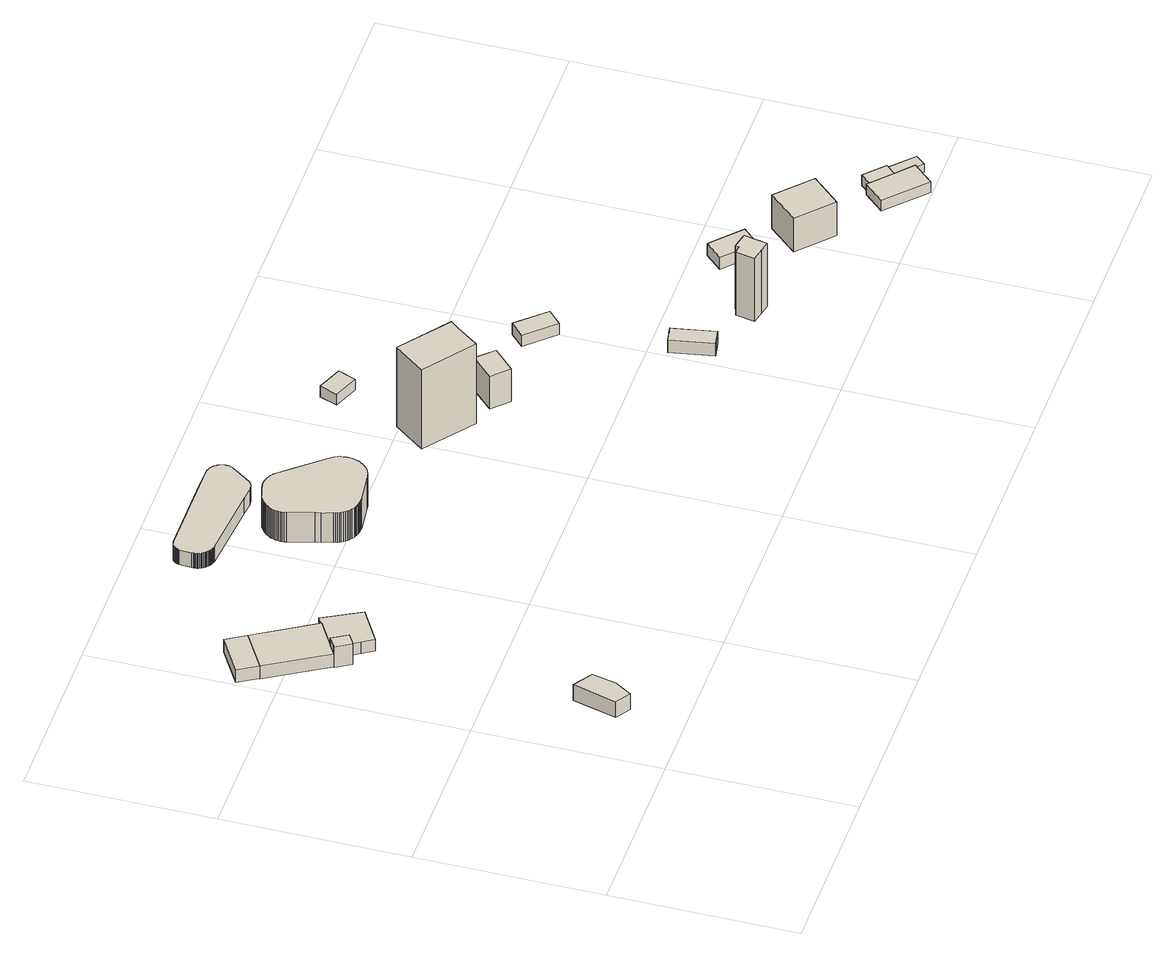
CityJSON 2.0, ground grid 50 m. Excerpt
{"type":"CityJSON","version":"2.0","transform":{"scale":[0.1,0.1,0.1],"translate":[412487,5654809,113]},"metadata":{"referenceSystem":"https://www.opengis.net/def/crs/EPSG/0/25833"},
"CityObjects":{
"building1":{"type":"Building","attributes":{"Dachtyp_tdc":"tdcFreeFormRoof","Gemeindeschluessel":14612000,"Dachneigung":19.97,"QualitaetDacherkennung":16,"Geometrietyp2DReferenz":"3000","measuredHeight":5.7,"function":"31001_9998","roofType":"5000"},"geometry":[{"type":"Solid","lod":"1","boundaries":[[[[0,1,2,3,4]],[[5,6,7,8,9]],[[4,6,5,0]],[[3,7,6,4]],[[2,8,7,3]],[[1,9,8,2]],[[0,5,9,1]]]]}]},
"building2":{"type":"Building","attributes":{"Dachtyp_tdc":"tdcGableRoof","Gemeindeschluessel":14612000,"Dachneigung":20.48,"QualitaetDacherkennung":66,"Geometrietyp2DReferenz":"3000","measuredHeight":5.16,"function":"31001_9998","roofType":"3100"},"geometry":[{"type":"Solid","lod":"1","boundaries":[[[[10,11,12,13]],[[14,15,16,17]],[[13,15,14,10]],[[12,16,15,13]],[[11,17,16,12]],[[10,14,17,11]]]]}]},
"building3":{"type":"Building","attributes":{"Gemeindeschluessel":14612000,"Geometrietyp2DReferenz":"3000","function":"31001_9998","roofType":"9999"},"children":["building3-1","building3-2","building3-3"]},
"building3-1":{"type":"BuildingPart","attributes":{"Dachtyp_tdc":"tdcPolyFlatRoof","Dachneigung":0,"QualitaetDacherkennung":63,"Geometrietyp2DReferenz":"3000","measuredHeight":3.8,"roofType":"1000"},"parents":["building3"],"geometry":[{"type":"Solid","lod":"1","boundaries":[[[[18,19,20,21,22,23,24]],[[25,26,27,28,29,30,31]],[[24,26,25,18]],[[23,27,26,24]],[[22,28,27,23]],[[21,29,28,22]],[[20,30,29,21]],[[19,31,30,20]],[[18,25,31,19]]]]}]},
"building3-2":{"type":"BuildingPart","attributes":{"Dachtyp_tdc":"tdcFreeFormRoof","Dachneigung":63.13,"QualitaetDacherkennung":10,"Geometrietyp2DReferenz":"3000","measuredHeight":8.41,"roofType":"5000"},"parents":["building3"],"geometry":[{"type":"Solid","lod":"1","boundaries":[[[[32,33,34,35,36,37]],[[38,39,40,41,30,29]],[[37,39,38,32]],[[36,40,39,37]],[[35,41,40,36]],[[34,30,41,35]],[[33,29,30,34]],[[32,38,29,33]]]]}]},
"building3-3":{"type":"BuildingPart","attributes":{"Dachtyp_tdc":"tdcGableRoof","Dachneigung":20.42,"QualitaetDacherkennung":78,"Geometrietyp2DReferenz":"3000","measuredHeight":5.4,"roofType":"3100"},"parents":["building3"],"geometry":[{"type":"Solid","lod":"1","boundaries":[[[[11,10,42,43]],[[44,31,41,45]],[[43,31,44,11]],[[42,41,31,43]],[[10,45,41,42]],[[11,44,45,10]]]]}]},
"building4":{"type":"Building","attributes":{"Dachtyp_tdc":"tdcPolyFlatRoof","Gemeindeschluessel":14612000,"Dachneigung":0,"QualitaetDacherkennung":64,"Geometrietyp2DReferenz":"3000","measuredHeight":4.76,"function":"31001_9998","roofType":"1000"},"geometry":[{"type":"Solid","lod":"1","boundaries":[[[[46,47,48,49,50,51,52,53,54,55,56,57,58,59,60,61,62,63,64,65,66,67,68,69,70,71,72,73,74,75,76,77,78,79,80,81,82,83,84,85,86,87,88,89,90,91,92,93,94,95,96,97,98,99,100,101,102,103,104,105,106,107,108,109,110,111,112,113,114,115,116,117,118,119,120,121,122,123,124,125,126,127,128,129]],[[130,131,132,133,134,135,136,137,138,139,140,141,142,143,144,145,146,147,148,149,150,151,152,153,154,155,156,157,158,159,160,161,162,163,164,165,166,167,168,169,170,171,172,173,174,175,176,177,178,179,180,181,182,183,184,185,186,187,188,189,190,191,192,193,194,195,196,197,198,199,200,201,202,203,204,205,206,207,208,209,210,211,212,213]],[[129,131,130,46]],[[128,132,131,129]],[[127,133,132,128]],[[126,134,133,127]],[[125,135,134,126]],[[124,136,135,125]],[[123,137,136,124]],[[122,138,137,123]],[[121,139,138,122]],[[120,140,139,121]],[[119,141,140,120]],[[118,142,141,119]],[[117,143,142,118]],[[116,144,143,117]],[[115,145,144,116]],[[114,146,145,115]],[[113,147,146,114]],[[112,148,147,113]],[[111,149,148,112]],[[110,150,149,111]],[[109,151,150,110]],[[108,152,151,109]],[[107,153,152,108]],[[106,154,153,107]],[[105,155,154,106]],[[104,156,155,105]],[[103,157,156,104]],[[102,158,157,103]],[[101,159,158,102]],[[100,160,159,101]],[[99,161,160,100]],[[98,162,161,99]],[[97,163,162,98]],[[96,164,163,97]],[[95,165,164,96]],[[94,166,165,95]],[[93,167,166,94]],[[92,168,167,93]],[[91,169,168,92]],[[90,170,169,91]],[[89,171,170,90]],[[88,172,171,89]],[[87,173,172,88]],[[86,174,173,87]],[[85,175,174,86]],[[84,176,175,85]],[[83,177,176,84]],[[82,178,177,83]],[[81,179,178,82]],[[80,180,179,81]],[[79,181,180,80]],[[78,182,181,79]],[[77,183,182,78]],[[76,184,183,77]],[[75,185,184,76]],[[74,186,185,75]],[[73,187,186,74]],[[72,188,187,73]],[[71,189,188,72]],[[70,190,189,71]],[[69,191,190,70]],[[68,192,191,69]],[[67,193,192,68]],[[66,194,193,67]],[[65,195,194,66]],[[64,196,195,65]],[[63,197,196,64]],[[62,198,197,63]],[[61,199,198,62]],[[60,200,199,61]],[[59,201,200,60]],[[58,202,201,59]],[[57,203,202,58]],[[56,204,203,57]],[[55,205,204,56]],[[54,206,205,55]],[[53,207,206,54]],[[52,208,207,53]],[[51,209,208,52]],[[50,210,209,51]],[[49,211,210,50]],[[48,212,211,49]],[[47,213,212,48]],[[46,130,213,47]]]]}]},
"building5":{"type":"Building","attributes":{"Dachtyp_tdc":"tdcPolyFlatRoof","Gemeindeschluessel":14612000,"Dachneigung":0,"QualitaetDacherkennung":76,"Geometrietyp2DReferenz":"3000","measuredHeight":9.5,"function":"31001_9998","roofType":"1000"},"geometry":[{"type":"Solid","lod":"1","boundaries":[[[[214,215,216,217,218,219,220,221,222,223,224,225,226,227,228,229,230,231,232,233,234,235,236,237,238,239,240,241,242,243,244,245,246,247,248,249,250,251,252,253,254,255,256,257,258,259,260,261,262,263,264,265,266,267,268,269,270,271,272,273,274,275,276,277,278,279,280,281,282,283,284,285,286,287,288,289,290,291,292,293,294,295,296,297,298,299,300,301,302,303,304,305]],[[306,307,308,309,310,311,312,313,314,315,316,317,318,319,320,321,322,323,324,325,326,327,328,329,330,331,332,333,334,335,336,337,338,339,340,341,342,343,344,345,346,347,348,349,350,351,352,353,354,355,356,357,358,359,360,361,362,363,364,365,366,367,368,369,370,371,372,373,374,375,376,377,378,379,380,381,382,383,384,385,386,387,388,389,390,391,392,393,394,395,396,397]],[[305,307,306,214]],[[304,308,307,305]],[[303,309,308,304]],[[302,310,309,303]],[[301,311,310,302]],[[300,312,311,301]],[[299,313,312,300]],[[298,314,313,299]],[[297,315,314,298]],[[296,316,315,297]],[[295,317,316,296]],[[294,318,317,295]],[[293,319,318,294]],[[292,320,319,293]],[[291,321,320,292]],[[290,322,321,291]],[[289,323,322,290]],[[288,324,323,289]],[[287,325,324,288]],[[286,326,325,287]],[[285,327,326,286]],[[284,328,327,285]],[[283,329,328,284]],[[282,330,329,283]],[[281,331,330,282]],[[280,332,331,281]],[[279,333,332,280]],[[278,334,333,279]],[[277,335,334,278]],[[276,336,335,277]],[[275,337,336,276]],[[274,338,337,275]],[[273,339,338,274]],[[272,340,339,273]],[[271,341,340,272]],[[270,342,341,271]],[[269,343,342,270]],[[268,344,343,269]],[[267,345,344,268]],[[266,346,345,267]],[[265,347,346,266]],[[264,348,347,265]],[[263,349,348,264]],[[262,350,349,263]],[[261,351,350,262]],[[260,352,351,261]],[[259,353,352,260]],[[258,354,353,259]],[[257,355,354,258]],[[256,356,355,257]],[[255,357,356,256]],[[254,358,357,255]],[[253,359,358,254]],[[252,360,359,253]],[[251,361,360,252]],[[250,362,361,251]],[[249,363,362,250]],[[248,364,363,249]],[[247,365,364,248]],[[246,366,365,247]],[[245,367,366,246]],[[244,368,367,245]],[[243,369,368,244]],[[242,370,369,243]],[[241,371,370,242]],[[240,372,371,241]],[[239,373,372,240]],[[238,374,373,239]],[[237,375,374,238]],[[236,376,375,237]],[[235,377,376,236]],[[234,378,377,235]],[[233,379,378,234]],[[232,380,379,233]],[[231,381,380,232]],[[230,382,381,231]],[[229,383,382,230]],[[228,384,383,229]],[[227,385,384,228]],[[226,386,385,227]],[[225,387,386,226]],[[224,388,387,225]],[[223,389,388,224]],[[222,390,389,223]],[[221,391,390,222]],[[220,392,391,221]],[[219,393,392,220]],[[218,394,393,219]],[[217,395,394,218]],[[216,396,395,217]],[[215,397,396,216]],[[214,306,397,215]]]]}]},
"building6":{"type":"Building","attributes":{"Dachtyp_tdc":"tdcFreeFormRoof","Gemeindeschluessel":14612000,"Dachneigung":41.27,"QualitaetDacherkennung":1,"Geometrietyp2DReferenz":"3000","measuredHeight":27.98,"function":"31001_9998","roofType":"5000"},"geometry":[{"type":"Solid","lod":"1","boundaries":[[[[398,399,400,401,402,403,404,405]],[[406,407,408,409,410,411,412,413]],[[405,407,406,398]],[[404,408,407,405]],[[403,409,408,404]],[[402,410,409,403]],[[401,411,410,402]],[[400,412,411,401]],[[399,413,412,400]],[[398,406,413,399]]]]}]},
"building7":{"type":"Building","attributes":{"Dachtyp_tdc":"tdcFreeFormRoof","Gemeindeschluessel":14612000,"Dachneigung":65.86,"QualitaetDacherkennung":4,"Geometrietyp2DReferenz":"3000","measuredHeight":14.03,"function":"31001_9998","roofType":"5000"},"geometry":[{"type":"Solid","lod":"1","boundaries":[[[[414,415,416,417]],[[418,419,420,421]],[[417,419,418,414]],[[416,420,419,417]],[[415,421,420,416]],[[414,418,421,415]]]]}]},
"building8":{"type":"Building","attributes":{"Dachtyp_tdc":"tdcGableRoof","Gemeindeschluessel":14612000,"Dachneigung":20.46,"QualitaetDacherkennung":74,"Geometrietyp2DReferenz":"3000","measuredHeight":3.91,"function":"31001_9998","roofType":"3100"},"geometry":[{"type":"Solid","lod":"1","boundaries":[[[[422,423,424,425]],[[426,427,428,429]],[[425,427,426,422]],[[424,428,427,425]],[[423,429,428,424]],[[422,426,429,423]]]]}]},
"building9":{"type":"Building","attributes":{"Dachtyp_tdc":"tdcFreeFormRoof","Gemeindeschluessel":14612000,"Dachneigung":47.23,"QualitaetDacherkennung":33,"Geometrietyp2DReferenz":"3000","measuredHeight":5.36,"function":"31001_9998","roofType":"5000"},"geometry":[{"type":"Solid","lod":"1","boundaries":[[[[430,431,432,433,434,435,436,437]],[[438,439,440,441,442,443,444,445]],[[437,439,438,430]],[[436,440,439,437]],[[435,441,440,436]],[[434,442,441,435]],[[433,443,442,434]],[[432,444,443,433]],[[431,445,444,432]],[[430,438,445,431]]]]}]},
"building10":{"type":"Building","attributes":{"Dachtyp_tdc":"tdcGableRoof","Gemeindeschluessel":14612000,"Dachneigung":15.66,"QualitaetDacherkennung":49,"Geometrietyp2DReferenz":"3000","measuredHeight":4.69,"function":"31001_9998","roofType":"3100"},"geometry":[{"type":"Solid","lod":"1","boundaries":[[[[446,447,448,449]],[[450,451,452,453]],[[449,451,450,446]],[[448,452,451,449]],[[447,453,452,448]],[[446,450,453,447]]]]}]},
"building11":{"type":"Building","attributes":{"Dachtyp_tdc":"tdcFreeFormRoof","Gemeindeschluessel":14612000,"Dachneigung":51.35,"QualitaetDacherkennung":5,"Geometrietyp2DReferenz":"3000","measuredHeight":22.12,"function":"31001_9998","roofType":"5000"},"geometry":[{"type":"Solid","lod":"1","boundaries":[[[[454,455,456,457,458,459,460,461]],[[462,463,464,465,466,467,468,469]],[[461,463,462,454]],[[460,464,463,461]],[[459,465,464,460]],[[458,466,465,459]],[[457,467,466,458]],[[456,468,467,457]],[[455,469,468,456]],[[454,462,469,455]]]]}]},
"building12":{"type":"Building","attributes":{"Dachtyp_tdc":"tdcPolyFlatRoof","Gemeindeschluessel":14612000,"Dachneigung":7.01,"QualitaetDacherkennung":40,"Geometrietyp2DReferenz":"3000","measuredHeight":4.15,"function":"31001_9998","roofType":"2100"},"geometry":[{"type":"Solid","lod":"1","boundaries":[[[[470,471,472,473,474,475]],[[476,477,478,479,480,481]],[[475,477,476,470]],[[474,478,477,475]],[[473,479,478,474]],[[472,480,479,473]],[[471,481,480,472]],[[470,476,481,471]]]]}]},
"building13":{"type":"Building","attributes":{"Dachtyp_tdc":"tdcGableRoof","Gemeindeschluessel":14612000,"Dachneigung":66.43,"QualitaetDacherkennung":3,"Geometrietyp2DReferenz":"3000","measuredHeight":18.47,"function":"31001_9998","roofType":"3100"},"geometry":[{"type":"Solid","lod":"1","boundaries":[[[[482,483,484,485]],[[486,487,488,489]],[[485,487,486,482]],[[484,488,487,485]],[[483,489,488,484]],[[482,486,489,483]]]]}]},
"building14":{"type":"Building","attributes":{"Dachtyp_tdc":"tdcPolyFlatRoof","Gemeindeschluessel":14612000,"Dachneigung":0,"QualitaetDacherkennung":85,"Geometrietyp2DReferenz":"3000","measuredHeight":3.34,"function":"31001_9998","roofType":"1000"},"geometry":[{"type":"Solid","lod":"1","boundaries":[[[[490,491,492,493,494,495]],[[496,497,498,499,500,501]],[[495,497,496,490]],[[494,498,497,495]],[[493,499,498,494]],[[492,500,499,493]],[[491,501,500,492]],[[490,496,501,491]]]]}]},
"building15":{"type":"Building","attributes":{"Dachtyp_tdc":"tdcPolyFlatRoof","Gemeindeschluessel":14612000,"Dachneigung":5.49,"QualitaetDacherkennung":73,"Geometrietyp2DReferenz":"3000","measuredHeight":3.55,"function":"31001_9998","roofType":"2100"},"geometry":[{"type":"Solid","lod":"1","boundaries":[[[[502,503,494,493]],[[504,505,506,507]],[[493,505,504,502]],[[494,506,505,493]],[[503,507,506,494]],[[502,504,507,503]]]]}]},
"building16":{"type":"Building","attributes":{"Dachtyp_tdc":"tdcFreeFormRoof","Gemeindeschluessel":14612000,"Dachneigung":65.49,"QualitaetDacherkennung":8,"Geometrietyp2DReferenz":"3000","measuredHeight":4.48,"function":"31001_9998","roofType":"5000"},"geometry":[{"type":"Solid","lod":"1","boundaries":[[[[508,509,510,511,512]],[[513,514,515,505,504]],[[512,514,513,508]],[[511,515,514,512]],[[510,505,515,511]],[[509,504,505,510]],[[508,513,504,509]]]]}]}
},
"vertices":[
[153,173,54],[192,148,54],[222,194,54],[236,259,54],[185,292,54],[153,173,3],[185,292,3],[236,259,3],[222,194,3],[192,148,3],
[32,1053,52],[135,1115,52],[103,1167,52],[1,1105,52],[32,1053,12],[1,1105,12],[103,1167,12],[135,1115,12],
[253,967,48],[232,954,48],[156,909,48],[181,867,48],[197,841,48],[215,811,48],[307,866,48],[253,967,10],[307,866,10],[215,811,10],[197,841,10],[181,867,10],[156,909,10],[232,954,10],
[157,852,77],[181,867,77],[156,909,77],[129,892,77],[126,890,77],[151,849,77],[157,852,10],[151,849,10],[126,890,10],[129,892,10],
[129,892,52],[232,954,52],[135,1115,10],[32,1053,10],
[729,1344,59],[729,1346,59],[729,1349,59],[729,1350,59],[729,1353,59],[728,1356,59],[728,1358,59],[727,1361,59],[726,1363,59],[725,1366,59],[723,1370,59],[721,1372,59],[719,1375,59],[717,1377,59],[715,1379,59],[713,1381,59],[711,1382,59],[710,1383,59],[706,1385,59],[704,1386,59],[701,1387,59],[698,1388,59],[696,1389,59],[693,1389,59],[689,1390,59],[640,1390,59],[414,1390,59],[412,1389,59],[410,1389,59],[408,1389,59],[407,1388,59],[405,1388,59],[403,1387,59],[402,1386,59],[400,1385,59],[399,1384,59],[397,1383,59],[396,1381,59],[395,1380,59],[394,1378,59],[393,1377,59],[392,1375,59],[391,1374,59],[391,1372,59],[390,1370,59],[390,1369,59],[389,1367,59],[387,1334,59],[387,1330,59],[387,1327,59],[388,1324,59],[388,1321,59],[389,1318,59],[391,1315,59],[392,1312,59],[394,1309,59],[396,1306,59],[398,1303,59],[400,1301,59],[402,1299,59],[405,1296,59],[408,1295,59],[410,1293,59],[413,1291,59],[416,1290,59],[419,1289,59],[423,1288,59],[426,1287,59],[621,1270,59],[658,1266,59],[661,1266,59],[664,1267,59],[667,1267,59],[670,1268,59],[673,1269,59],[676,1270,59],[679,1272,59],[681,1273,59],[684,1275,59],[686,1277,59],[726,1333,59],[727,1336,59],[728,1338,59],[729,1341,59],[729,1344,11],[729,1341,11],[728,1338,11],[727,1336,11],[726,1333,11],[686,1277,11],[684,1275,11],[681,1273,11],[679,1272,11],[676,1270,11],[673,1269,11],[670,1268,11],[667,1267,11],[664,1267,11],[661,1266,11],[658,1266,11],[621,1270,11],[426,1287,11],[423,1288,11],[419,1289,11],[416,1290,11],[413,1291,11],[410,1293,11],[408,1295,11],[405,1296,11],[402,1299,11],[400,1301,11],[398,1303,11],[396,1306,11],[394,1309,11],[392,1312,11],[391,1315,11],[389,1318,11],[388,1321,11],[388,1324,11],[387,1327,11],[387,1330,11],[387,1334,11],[389,1367,11],[390,1369,11],[390,1370,11],[391,1372,11],[391,1374,11],[392,1375,11],[393,1377,11],[394,1378,11],[395,1380,11],[396,1381,11],[397,1383,11],[399,1384,11],[400,1385,11],[402,1386,11],[403,1387,11],[405,1388,11],[407,1388,11],[408,1389,11],[410,1389,11],[412,1389,11],[414,1390,11],[640,1390,11],[689,1390,11],[693,1389,11],[696,1389,11],[698,1388,11],[701,1387,11],[704,1386,11],[706,1385,11],[710,1383,11],[711,1382,11],[713,1381,11],[715,1379,11],[717,1377,11],[719,1375,11],[721,1372,11],[723,1370,11],[725,1366,11],[726,1363,11],[727,1361,11],[728,1358,11],[728,1356,11],[729,1353,11],[729,1350,11],[729,1349,11],[729,1346,11],
[796,1050,102],[796,1054,102],[796,1059,102],[796,1060,102],[795,1066,102],[794,1071,102],[793,1075,102],[792,1080,102],[790,1084,102],[788,1089,102],[785,1093,102],[782,1097,102],[779,1101,102],[710,1182,102],[690,1206,102],[686,1210,102],[682,1214,102],[679,1216,102],[675,1219,102],[671,1221,102],[667,1223,102],[663,1224,102],[658,1226,102],[653,1227,102],[649,1228,102],[644,1228,102],[640,1228,102],[635,1228,102],[631,1227,102],[626,1226,102],[595,1217,102],[590,1215,102],[586,1213,102],[582,1211,102],[578,1208,102],[574,1205,102],[571,1202,102],[568,1199,102],[565,1196,102],[562,1192,102],[559,1187,102],[556,1182,102],[554,1178,102],[553,1173,102],[552,1169,102],[551,1164,102],[551,1160,102],[550,1155,102],[550,1151,102],[551,1146,102],[552,1140,102],[572,1073,102],[576,1059,102],[584,1029,102],[586,1024,102],[587,1019,102],[589,1015,102],[591,1011,102],[594,1006,102],[598,1002,102],[601,998,102],[604,995,102],[608,992,102],[612,989,102],[618,985,102],[622,983,102],[626,982,102],[632,980,102],[639,979,102],[644,978,102],[648,978,102],[655,978,102],[733,987,102],[739,988,102],[743,989,102],[748,990,102],[752,992,102],[757,994,102],[762,996,102],[767,1000,102],[771,1002,102],[774,1006,102],[778,1009,102],[781,1013,102],[784,1016,102],[784,1017,102],[787,1022,102],[790,1026,102],[791,1031,102],[793,1035,102],[794,1040,102],[795,1045,102],[796,1050,7],[795,1045,7],[794,1040,7],[793,1035,7],[791,1031,7],[790,1026,7],[787,1022,7],[784,1017,7],[784,1016,7],[781,1013,7],[778,1009,7],[774,1006,7],[771,1002,7],[767,1000,7],[762,996,7],[757,994,7],[752,992,7],[748,990,7],[743,989,7],[739,988,7],[733,987,7],[655,978,7],[648,978,7],[644,978,7],[639,979,7],[632,980,7],[626,982,7],[622,983,7],[618,985,7],[612,989,7],[608,992,7],[604,995,7],[601,998,7],[598,1002,7],[594,1006,7],[591,1011,7],[589,1015,7],[587,1019,7],[586,1024,7],[584,1029,7],[576,1059,7],[572,1073,7],[552,1140,7],[551,1146,7],[550,1151,7],[550,1155,7],[551,1160,7],[551,1164,7],[552,1169,7],[553,1173,7],[554,1178,7],[556,1182,7],[559,1187,7],[562,1192,7],[565,1196,7],[568,1199,7],[571,1202,7],[574,1205,7],[578,1208,7],[582,1211,7],[586,1213,7],[590,1215,7],[595,1217,7],[626,1226,7],[631,1227,7],[635,1228,7],[640,1228,7],[644,1228,7],[649,1228,7],[653,1227,7],[658,1226,7],[663,1224,7],[667,1223,7],[671,1221,7],[675,1219,7],[679,1216,7],[682,1214,7],[686,1210,7],[690,1206,7],[710,1182,7],[779,1101,7],[782,1097,7],[785,1093,7],[788,1089,7],[790,1084,7],[792,1080,7],[793,1075,7],[794,1071,7],[795,1066,7],[796,1060,7],[796,1059,7],[796,1054,7],
[979,921,269],[1111,821,269],[1157,882,269],[1165,892,269],[1175,904,269],[1142,929,269],[1076,980,269],[1043,1005,269],[979,921,12],[1043,1005,12],[1076,980,12],[1142,929,12],[1175,904,12],[1165,892,12],[1157,882,12],[1111,821,12],
[1271,818,119],[1229,861,119],[1172,805,119],[1214,762,119],[1271,818,13],[1214,762,13],[1172,805,13],[1229,861,13],
[1137,1140,55],[1156,1188,55],[1088,1215,55],[1070,1167,55],[1137,1140,20],[1070,1167,20],[1088,1215,20],[1156,1188,20],
[1528,331,51],[1551,335,51],[1573,339,51],[1563,392,51],[1551,456,51],[1532,452,51],[1528,452,51],[1507,448,51],[1528,331,10],[1507,448,10],[1528,452,10],[1532,452,10],[1551,456,10],[1563,392,10],[1573,339,10],[1551,335,10],
[1420,797,50],[1490,722,50],[1528,757,50],[1458,833,50],[1420,797,14],[1458,833,14],[1528,757,14],[1490,722,14],
[1680,276,216],[1715,269,216],[1743,263,216],[1755,326,216],[1727,332,216],[1711,335,216],[1709,325,216],[1690,328,216],[1680,276,11],[1690,328,11],[1709,325,11],[1711,335,11],[1727,332,11],[1755,326,11],[1743,263,11],[1715,269,11],
[1886,365,53],[1915,338,53],[1961,386,53],[1882,459,53],[1840,414,53],[1889,368,53],[1886,365,15],[1889,368,15],[1840,414,15],[1882,459,15],[1961,386,15],[1915,338,15],
[2119,253,121],[2028,337,121],[1958,260,121],[2048,176,121],[2119,253,13],[2048,176,13],[1958,260,13],[2028,337,13],
[2166,97,49],[2269,1,49],[2319,55,49],[2274,96,49],[2221,145,49],[2216,150,49],[2166,97,15],[2216,150,15],[2221,145,15],[2274,96,15],[2319,55,15],[2269,1,15],
[2298,122,49],[2245,171,49],[2298,122,16],[2274,96,16],[2221,145,16],[2245,171,16],
[2360,64,42],[2298,122,42],[2274,96,42],[2319,55,42],[2337,38,42],[2360,64,16],[2337,38,16],[2319,55,16]
]}
